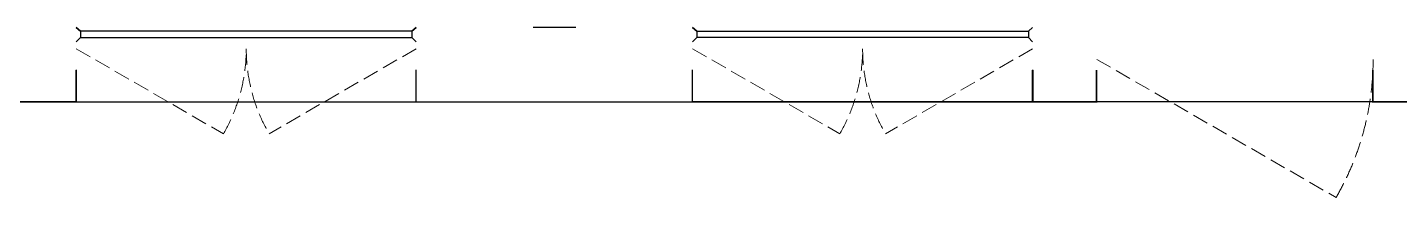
# Model space of a CAD drawing. Extents: x 3002737 to 4077523, y -995787 to -7267.
# Drawn here: x 3082058 to 3088514, y -956156 to -955356 of the extents above; entities that cross this region are included whole.
import ezdxf

# ---------------------------------------------------------------- set-up
doc = ezdxf.new("R2010")
doc.units = 0
doc.header["$LTSCALE"] = 1000
doc.header["$MEASUREMENT"] = 0
doc.linetypes.add('DASH', pattern=[0.35, 0.25, -0.1])
doc.layers.get('0').update_dxf_attribs({"linetype": 'CONTINUOUS'})
for name, color, linetype in [('!!电气', 1, 'CONTINUOUS'), ('3-栏杆1', 252, 'CONTINUOUS'), ('保温', 6, 'CONTINUOUS'), ('看线', 185, 'CONTINUOUS')]:
    doc.layers.add(name, color=color, linetype=linetype)
doc.layers.add('WINDOW', color=146, linetype='CONTINUOUS', lineweight=20)

# ---------------------------------------------------------------- blocks, each defined once
blk = doc.blocks.new('GDFGDGRD')
at = {"layer": '保温', "color": 251, "linetype": 'ByBlock', "ltscale": 10}
blk.add_line((433016.6, 363923.7), (433216.6, 363923.7), dxfattribs=at)
blk = doc.blocks.new('ASDFSD')
at = {"layer": '3-栏杆1', "color": 5}
for p, q in [((681762.6, 334937.5), (681742.3, 334955.3)), ((681742.3, 334955.3), (681762.6, 334937.5)), ((683322.1, 334937.5), (681762.6, 334937.5)), ((681762.6, 334937.5), (681762.6, 334908.3)), ((683322.1, 334937.5), (683342.3, 334955.3)), ((683342.3, 334955.3), (683322.1, 334937.5)), ((683322.1, 334937.5), (683322.1, 334908.3)), ((681742.3, 334888.4), (681762.6, 334908.3)), ((681762.6, 334908.2), (683322.1, 334908.2)), ((683322.1, 334908.3), (683342.3, 334888.4)), ((683342.3, 334888.4), (683322.1, 334908.3))]:
    blk.add_line(p, q, dxfattribs=at)
blk = doc.blocks.new('A$C1C403CBE')
at = {"color": 252, "const_width": 8}
for points in [[(34950, -100), (34950, -250), (35250, -250), (35250, -100)], [(40050, -100), (40050, -250), (39750, -250), (39750, -100)], [(41650, -100), (41650, -250), (41350, -250), (41350, -100)]]:
    blk.add_lwpolyline(points, dxfattribs=at)
at = {"layer": 'WINDOW', "color": 252, "linetype": 'DASH', "ltscale": 0.3}
for points in [[(35250, 0), (35942.8, -400, 0.131652), (36050, 0)], [(36850, 0), (36157.2, -400, -0.131652), (36050, 0)], [(38150, 0), (38842.8, -400, 0.131652), (38950, 0)], [(39750, 0), (39057.2, -400, -0.131652), (38950, 0)], [(40051.9, -50), (41177.8, -700, 0.131652), (41351.9, -50)]]:
    blk.add_lwpolyline(points, format="xyb", dxfattribs=at)
at = {"layer": '看线', "color": 252, "ltscale": 0.5}
for points in [[(35250, -100), (35250, -250), (36850, -250), (36850, -100)], [(39750, -100), (39750, -250), (38150, -250), (38150, -100)], [(35250, -250), (39750, -250)], [(41350, -250), (40050, -250)]]:
    blk.add_lwpolyline(points, dxfattribs=at)
at = {"color": 252, "xscale": -1}
for name, p in [('GDFGDGRD', (470616.6, -363823.7)), ('ASDFSD', (721492.3, -334855.3))]:
    blk.add_blockref(name, p, dxfattribs=at)
at = {"color": 252}
blk.add_blockref('ASDFSD', (-646492.3, -334855.3), dxfattribs=at)

msp = doc.modelspace()

# ---------------------------------------------------------------- block references
at = {"layer": '!!电气'}
msp.add_blockref('A$C1C403CBE', (3047037.4, -955455.9), dxfattribs=at)

doc.saveas('drawing.dxf')
